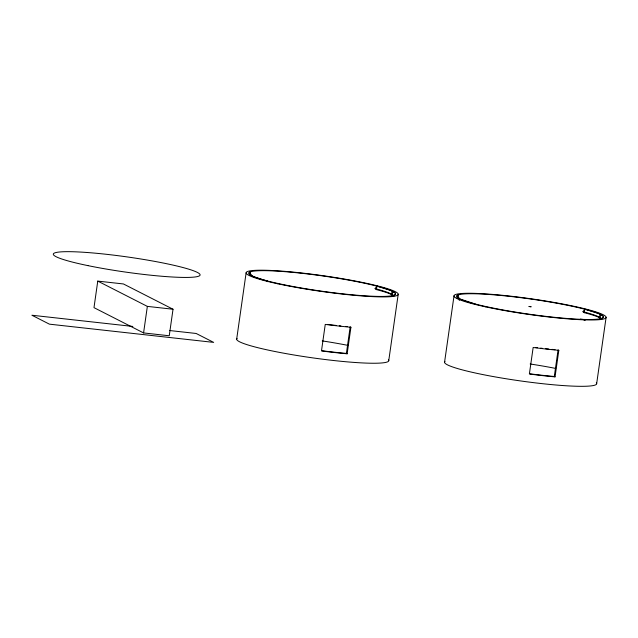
<?xml version="1.0" encoding="UTF-8"?>
<svg xmlns="http://www.w3.org/2000/svg" width="638" height="638" viewBox="0 0 638 638"><rect width="100%" height="100%" fill="white"/><g stroke="black" fill="none" stroke-linecap="round" stroke-linejoin="round"><path stroke-width="0.96" d="M97.766 281.103L93.985 307.644L143.582 332.924L169.245 335.771L173.026 309.239L123.429 283.958L97.766 281.103L147.354 306.384L173.026 309.239M143.582 332.924L147.354 306.384M236.674 339.177L246.116 272.833M249.53 274.643L249.897 272.043L249.147 272.506M347.144 353.795L346.402 353.412L350.182 326.879L350.924 327.254L347.144 353.795A76.799 7.895 8.1 0 1 321.48 350.94L325.252 324.407A76.799 7.895 8.1 0 0 350.924 327.254M393.782 295.753A74.104 7.616 8.1 0 0 379.905 290.537L376.42 289.604L376.914 286.143L390.655 290.434L395.209 293.113A74.136 7.624 8.1 0 1 299.9 287.754A74.136 7.624 8.1 0 1 266.437 270.695A74.136 7.624 8.1 0 1 387.912 289.397A74.08 7.616 8.1 0 1 395.209 293.113M392.171 295.37L392.737 291.383L391.078 293.895L392.25 294.852M388.757 360.622L398.2 294.27M444.566 362.248L454.009 295.904M457.302 298.584L457.797 295.115L457.079 295.546M459.248 300.386L459.472 298.791L456.999 297.061M555.044 376.867L554.302 376.492L558.075 349.951L558.816 350.326L555.044 376.867A76.799 7.895 8.1 0 1 529.373 374.02L533.153 347.479A76.799 7.895 8.1 0 0 558.816 350.326M601.355 318.609A74.104 7.616 8.1 0 0 587.805 313.617L584.32 312.684L584.815 309.215L598.548 313.513L603.109 316.193A74.136 7.624 8.1 0 1 507.8 310.826A74.136 7.624 8.1 0 1 474.337 293.767A74.136 7.624 8.1 0 1 595.804 312.468A74.08 7.616 8.1 0 1 603.109 316.193M600.071 318.442L600.637 314.462L598.978 316.974L600.143 317.923M596.658 383.693L606.1 317.349M376.914 286.143L375.104 288.631L376.42 289.604M584.815 309.215L583.004 311.711L584.32 312.684M393.51 296.311L395.169 294.596M601.411 319.383L603.062 317.676M250.176 275.289L250.949 274.85L249.897 272.043M458.212 298.265L458.85 297.93L457.797 295.115M249.889 275.305L250.949 274.85M458.076 298.257L458.85 297.93M528.774 306.487L531.342 306.766M580.405 319.12L585.357 319.885L582.51 319.391L584.894 319.869M132.832 326.441L31.9 315.236L49.405 324.16L213.666 342.391L196.161 333.475L169.445 330.508M583.004 311.711L586.633 312.676A72.748 7.481 8.1 0 1 601.403 318.673M375.104 288.631L378.733 289.596A72.748 7.481 8.1 0 1 393.582 295.697M265.839 280.553L267.402 280.967L267.665 281.669M265.4 280.441L264.331 280.146M263.917 280.034L253.661 276.669L249.107 273.989M459.472 298.791L475.302 304.039L475.493 304.565M529.692 306.439L530.417 306.814M322.254 340.899A74.112 7.616 8.1 0 1 347.869 345.365M388.422 359.808A76.799 7.895 8.1 0 1 312.476 357.838A76.799 7.895 8.1 0 1 237.049 338.451M346.402 353.412A74.112 7.616 8.1 0 1 322.397 350.78M347.152 326.6A74.112 7.616 8.1 0 1 345.613 326.449M340.891 325.97A74.112 7.616 8.1 0 1 339.296 325.803M336.059 325.436A74.112 7.616 8.1 0 1 327.828 324.455M530.154 363.979A74.112 7.616 8.1 0 1 555.77 368.437M554.302 376.492A74.112 7.616 8.1 0 1 530.298 373.86M555.052 349.672A74.112 7.616 8.1 0 1 551.95 349.369M548.792 349.042A74.112 7.616 8.1 0 1 545.578 348.699M542.324 348.324A74.112 7.616 8.1 0 1 540.681 348.133M537.387 347.734A74.112 7.616 8.1 0 1 535.729 347.527M596.323 382.888A76.799 7.895 8.1 0 1 520.377 380.91A76.799 7.895 8.1 0 1 444.949 361.523M277.745 283.774A76.799 7.895 8.1 0 0 397.825 295.003A76.799 7.895 8.1 0 0 290.904 271.884A76.799 7.895 8.1 0 0 277.745 283.774M87.892 265.615A74.112 7.616 8.1 0 0 200.053 275.137A74.112 7.616 8.1 0 0 92.199 252.903A74.112 7.616 8.1 0 0 87.892 265.615M485.638 306.846A76.799 7.895 8.1 0 0 605.717 318.075A76.799 7.895 8.1 0 0 498.804 294.955A76.799 7.895 8.1 0 0 485.638 306.846"/></g></svg>
